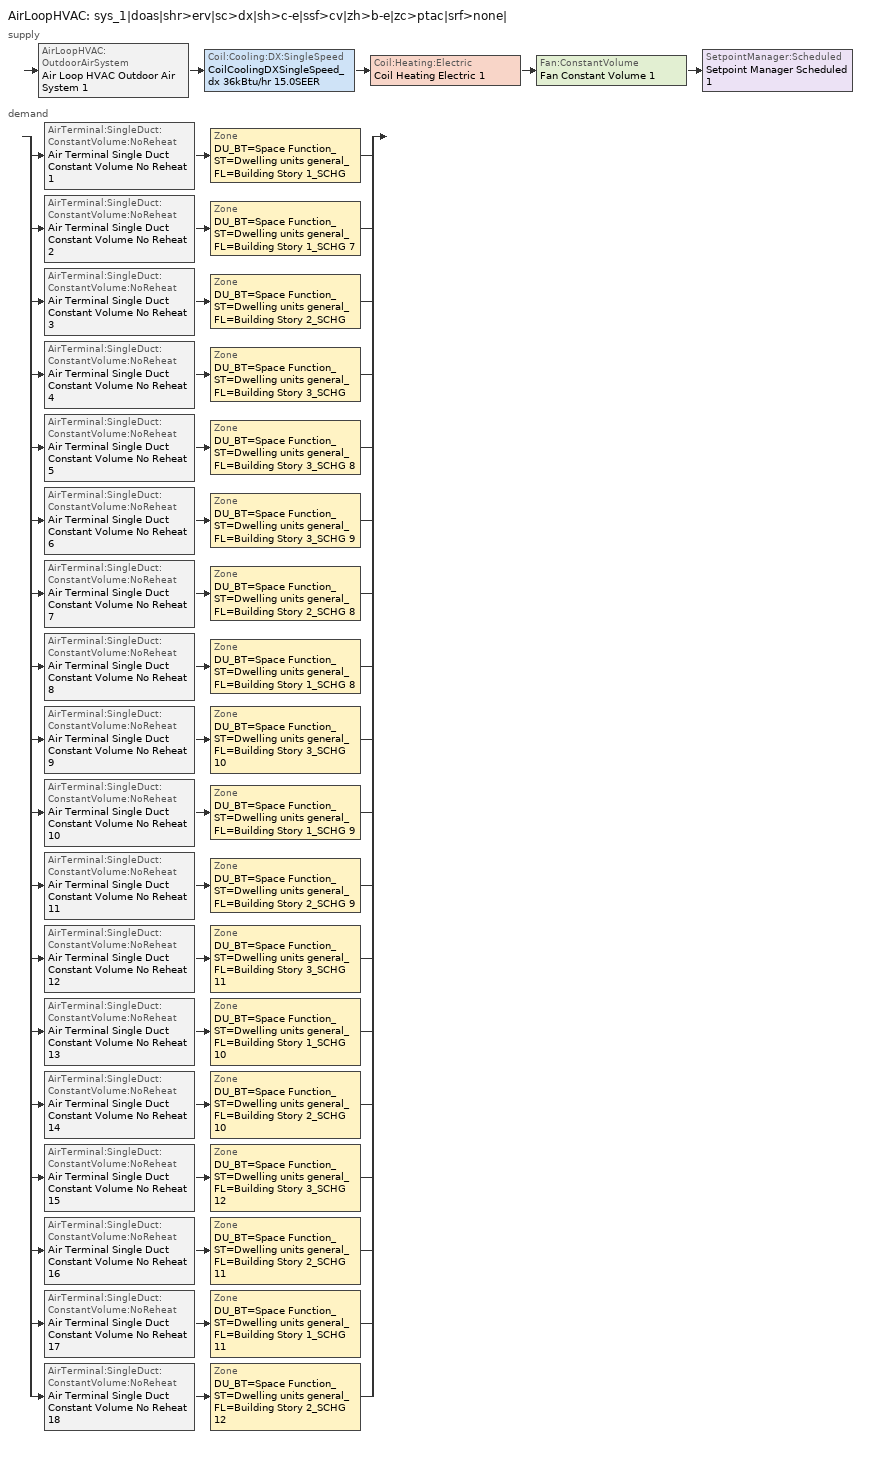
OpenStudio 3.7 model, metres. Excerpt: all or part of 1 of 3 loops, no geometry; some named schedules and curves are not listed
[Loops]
AirLoopHVAC 'sys_1|doas|shr>erv|sc>dx|sh>c-e|ssf>cv|zh>b-e|zc>ptac|srf>none|'
 supply: AirLoopHVAC:OutdoorAirSystem 'Air Loop HVAC Outdoor Air System 1' > Coil:Cooling:DX:SingleSpeed 'CoilCoolingDXSingleSpeed_dx 36kBtu/hr 15.0SEER' > Coil:Heating:Electric 'Coil Heating Electric 1' > Fan:ConstantVolume 'Fan Constant Volume 1' > SetpointManager:Scheduled 'Setpoint Manager Scheduled 1'
 demand: split
  | AirTerminal:SingleDuct:ConstantVolume:NoReheat 'Air Terminal Single Duct Constant Volume No Reheat 1' > Zone 'DU_BT=Space Function_ST=Dwelling units general_FL=Building Story 1_SCHG'
  | AirTerminal:SingleDuct:ConstantVolume:NoReheat 'Air Terminal Single Duct Constant Volume No Reheat 2' > Zone 'DU_BT=Space Function_ST=Dwelling units general_FL=Building Story 1_SCHG 7'
  | AirTerminal:SingleDuct:ConstantVolume:NoReheat 'Air Terminal Single Duct Constant Volume No Reheat 3' > Zone 'DU_BT=Space Function_ST=Dwelling units general_FL=Building Story 2_SCHG'
  | AirTerminal:SingleDuct:ConstantVolume:NoReheat 'Air Terminal Single Duct Constant Volume No Reheat 4' > Zone 'DU_BT=Space Function_ST=Dwelling units general_FL=Building Story 3_SCHG'
  | AirTerminal:SingleDuct:ConstantVolume:NoReheat 'Air Terminal Single Duct Constant Volume No Reheat 5' > Zone 'DU_BT=Space Function_ST=Dwelling units general_FL=Building Story 3_SCHG 8'
  | AirTerminal:SingleDuct:ConstantVolume:NoReheat 'Air Terminal Single Duct Constant Volume No Reheat 6' > Zone 'DU_BT=Space Function_ST=Dwelling units general_FL=Building Story 3_SCHG 9'
  | AirTerminal:SingleDuct:ConstantVolume:NoReheat 'Air Terminal Single Duct Constant Volume No Reheat 7' > Zone 'DU_BT=Space Function_ST=Dwelling units general_FL=Building Story 2_SCHG 8'
  | AirTerminal:SingleDuct:ConstantVolume:NoReheat 'Air Terminal Single Duct Constant Volume No Reheat 8' > Zone 'DU_BT=Space Function_ST=Dwelling units general_FL=Building Story 1_SCHG 8'
  | AirTerminal:SingleDuct:ConstantVolume:NoReheat 'Air Terminal Single Duct Constant Volume No Reheat 9' > Zone 'DU_BT=Space Function_ST=Dwelling units general_FL=Building Story 3_SCHG 10'
  | AirTerminal:SingleDuct:ConstantVolume:NoReheat 'Air Terminal Single Duct Constant Volume No Reheat 10' > Zone 'DU_BT=Space Function_ST=Dwelling units general_FL=Building Story 1_SCHG 9'
  | AirTerminal:SingleDuct:ConstantVolume:NoReheat 'Air Terminal Single Duct Constant Volume No Reheat 11' > Zone 'DU_BT=Space Function_ST=Dwelling units general_FL=Building Story 2_SCHG 9'
  | AirTerminal:SingleDuct:ConstantVolume:NoReheat 'Air Terminal Single Duct Constant Volume No Reheat 12' > Zone 'DU_BT=Space Function_ST=Dwelling units general_FL=Building Story 3_SCHG 11'
  | AirTerminal:SingleDuct:ConstantVolume:NoReheat 'Air Terminal Single Duct Constant Volume No Reheat 13' > Zone 'DU_BT=Space Function_ST=Dwelling units general_FL=Building Story 1_SCHG 10'
  | AirTerminal:SingleDuct:ConstantVolume:NoReheat 'Air Terminal Single Duct Constant Volume No Reheat 14' > Zone 'DU_BT=Space Function_ST=Dwelling units general_FL=Building Story 2_SCHG 10'
  | AirTerminal:SingleDuct:ConstantVolume:NoReheat 'Air Terminal Single Duct Constant Volume No Reheat 15' > Zone 'DU_BT=Space Function_ST=Dwelling units general_FL=Building Story 3_SCHG 12'
  | AirTerminal:SingleDuct:ConstantVolume:NoReheat 'Air Terminal Single Duct Constant Volume No Reheat 16' > Zone 'DU_BT=Space Function_ST=Dwelling units general_FL=Building Story 2_SCHG 11'
  | AirTerminal:SingleDuct:ConstantVolume:NoReheat 'Air Terminal Single Duct Constant Volume No Reheat 17' > Zone 'DU_BT=Space Function_ST=Dwelling units general_FL=Building Story 1_SCHG 11'
  | AirTerminal:SingleDuct:ConstantVolume:NoReheat 'Air Terminal Single Duct Constant Volume No Reheat 18' > Zone 'DU_BT=Space Function_ST=Dwelling units general_FL=Building Story 2_SCHG 12'
[Sizing:Zone] Zone Cooling Design Supply Air Temperature Input Method=TemperatureDifference; Zone Cooling Design Supply Air Temperature {C}=14; Zone Cooling Design Supply Air Temperature Difference {deltaC}=11; Zone Heating Design Supply Air Temperature Input Method=TemperatureDifference; Zone Heating Design Supply Air Temperature {C}=40; Zone Heating Design Supply Air Temperature Difference {deltaC}=21; Zone Cooling Design Supply Air Humidity Ratio {kg-H2O/kg-air}=0.0085; Zone Heating Design Supply Air Humidity Ratio {kg-H2O/kg-air}=0.008; Zone Heating Sizing Factor=1.3; Zone Cooling Sizing Factor=1.1; Cooling Design Air Flow Method=DesignDay; Heating Design Air Flow Method=DesignDay; Account for Dedicated Outdoor Air System=No; Dedicated Outdoor Air System Control Strategy=NeutralSupplyAir; Dedicated Outdoor Air Low Setpoint Temperature for Design {C}=autosize; Dedicated Outdoor Air High Setpoint Temperature for Design {C}=autosize; Zone Load Sizing Method=Sensible Load Only No Latent Load; Zone Latent Cooling Design Supply Air Humidity Ratio Input Method=HumidityRatioDifference; Zone Cooling Design Supply Air Humidity Ratio Difference {kgWater/kgDryAir}=0.005; Zone Latent Heating Design Supply Air Humidity Ratio Input Method=HumidityRatioDifference; Zone Humidification Design Supply Air Humidity Ratio Difference {kgWater/kgDryAir}=0.005
DU_BT=Space Function_ST=Dwelling units general_FL=Building Story 1_SCHG; DU_BT=Space Function_ST=Dwelling units general_FL=Building Story 1_SCHG 7; DU_BT=Space Function_ST=Dwelling units general_FL=Building Story 2_SCHG; DU_BT=Space Function_ST=Dwelling units general_FL=Building Story 3_SCHG; DU_BT=Space Function_ST=Dwelling units general_FL=Building Story 3_SCHG 8; DU_BT=Space Function_ST=Dwelling units general_FL=Building Story 3_SCHG 9; DU_BT=Space Function_ST=Dwelling units general_FL=Building Story 2_SCHG 8; DU_BT=Space Function_ST=Dwelling units general_FL=Building Story 1_SCHG 8; DU_BT=Space Function_ST=Dwelling units general_FL=Building Story 3_SCHG 10; DU_BT=Space Function_ST=Dwelling units general_FL=Building Story 1_SCHG 9; DU_BT=Space Function_ST=Dwelling units general_FL=Building Story 2_SCHG 9; DU_BT=Space Function_ST=Dwelling units general_FL=Building Story 3_SCHG 11; DU_BT=Space Function_ST=Dwelling units general_FL=Building Story 1_SCHG 10; DU_BT=Space Function_ST=Dwelling units general_FL=Building Story 2_SCHG 10; DU_BT=Space Function_ST=Dwelling units general_FL=Building Story 3_SCHG 12; DU_BT=Space Function_ST=Dwelling units general_FL=Building Story 2_SCHG 11; DU_BT=Space Function_ST=Dwelling units general_FL=Building Story 1_SCHG 11; DU_BT=Space Function_ST=Dwelling units general_FL=Building Story 2_SCHG 12
[Zone equipment]
DU_BT=Space Function_ST=Dwelling units general_FL=Building Story 1_SCHG: DU_BT=Space Function_ST=Dwelling units general_FL=Building Story 1_SCHG PTAC, Zone HVAC Baseboard Convective Electric 1, Air Terminal Single Duct Constant Volume No Reheat 1
DU_BT=Space Function_ST=Dwelling units general_FL=Building Story 1_SCHG 7: DU_BT=Space Function_ST=Dwelling units general_FL=Building Story 1_SCHG 7 PTAC, Zone HVAC Baseboard Convective Electric 2, Air Terminal Single Duct Constant Volume No Reheat 2
DU_BT=Space Function_ST=Dwelling units general_FL=Building Story 2_SCHG: DU_BT=Space Function_ST=Dwelling units general_FL=Building Story 2_SCHG PTAC, Zone HVAC Baseboard Convective Electric 3, Air Terminal Single Duct Constant Volume No Reheat 3
DU_BT=Space Function_ST=Dwelling units general_FL=Building Story 3_SCHG: DU_BT=Space Function_ST=Dwelling units general_FL=Building Story 3_SCHG PTAC, Zone HVAC Baseboard Convective Electric 4, Air Terminal Single Duct Constant Volume No Reheat 4
DU_BT=Space Function_ST=Dwelling units general_FL=Building Story 3_SCHG 8: DU_BT=Space Function_ST=Dwelling units general_FL=Building Story 3_SCHG 8 PTAC, Zone HVAC Baseboard Convective Electric 5, Air Terminal Single Duct Constant Volume No Reheat 5
DU_BT=Space Function_ST=Dwelling units general_FL=Building Story 3_SCHG 9: DU_BT=Space Function_ST=Dwelling units general_FL=Building Story 3_SCHG 9 PTAC, Zone HVAC Baseboard Convective Electric 6, Air Terminal Single Duct Constant Volume No Reheat 6
DU_BT=Space Function_ST=Dwelling units general_FL=Building Story 2_SCHG 8: DU_BT=Space Function_ST=Dwelling units general_FL=Building Story 2_SCHG 8 PTAC, Zone HVAC Baseboard Convective Electric 7, Air Terminal Single Duct Constant Volume No Reheat 7
DU_BT=Space Function_ST=Dwelling units general_FL=Building Story 1_SCHG 8: DU_BT=Space Function_ST=Dwelling units general_FL=Building Story 1_SCHG 8 PTAC, Zone HVAC Baseboard Convective Electric 8, Air Terminal Single Duct Constant Volume No Reheat 8
DU_BT=Space Function_ST=Dwelling units general_FL=Building Story 3_SCHG 10: DU_BT=Space Function_ST=Dwelling units general_FL=Building Story 3_SCHG 10 PTAC, Zone HVAC Baseboard Convective Electric 9, Air Terminal Single Duct Constant Volume No Reheat 9
DU_BT=Space Function_ST=Dwelling units general_FL=Building Story 1_SCHG 9: DU_BT=Space Function_ST=Dwelling units general_FL=Building Story 1_SCHG 9 PTAC, Zone HVAC Baseboard Convective Electric 10, Air Terminal Single Duct Constant Volume No Reheat 10
DU_BT=Space Function_ST=Dwelling units general_FL=Building Story 2_SCHG 9: DU_BT=Space Function_ST=Dwelling units general_FL=Building Story 2_SCHG 9 PTAC, Zone HVAC Baseboard Convective Electric 11, Air Terminal Single Duct Constant Volume No Reheat 11
DU_BT=Space Function_ST=Dwelling units general_FL=Building Story 3_SCHG 11: DU_BT=Space Function_ST=Dwelling units general_FL=Building Story 3_SCHG 11 PTAC, Zone HVAC Baseboard Convective Electric 12, Air Terminal Single Duct Constant Volume No Reheat 12
DU_BT=Space Function_ST=Dwelling units general_FL=Building Story 1_SCHG 10: DU_BT=Space Function_ST=Dwelling units general_FL=Building Story 1_SCHG 10 PTAC, Zone HVAC Baseboard Convective Electric 13, Air Terminal Single Duct Constant Volume No Reheat 13
DU_BT=Space Function_ST=Dwelling units general_FL=Building Story 2_SCHG 10: DU_BT=Space Function_ST=Dwelling units general_FL=Building Story 2_SCHG 10 PTAC, Zone HVAC Baseboard Convective Electric 14, Air Terminal Single Duct Constant Volume No Reheat 14
DU_BT=Space Function_ST=Dwelling units general_FL=Building Story 3_SCHG 12: DU_BT=Space Function_ST=Dwelling units general_FL=Building Story 3_SCHG 12 PTAC, Zone HVAC Baseboard Convective Electric 15, Air Terminal Single Duct Constant Volume No Reheat 15
DU_BT=Space Function_ST=Dwelling units general_FL=Building Story 2_SCHG 11: DU_BT=Space Function_ST=Dwelling units general_FL=Building Story 2_SCHG 11 PTAC, Zone HVAC Baseboard Convective Electric 16, Air Terminal Single Duct Constant Volume No Reheat 16
DU_BT=Space Function_ST=Dwelling units general_FL=Building Story 1_SCHG 11: DU_BT=Space Function_ST=Dwelling units general_FL=Building Story 1_SCHG 11 PTAC, Zone HVAC Baseboard Convective Electric 17, Air Terminal Single Duct Constant Volume No Reheat 17
DU_BT=Space Function_ST=Dwelling units general_FL=Building Story 2_SCHG 12: DU_BT=Space Function_ST=Dwelling units general_FL=Building Story 2_SCHG 12 PTAC, Zone HVAC Baseboard Convective Electric 18, Air Terminal Single Duct Constant Volume No Reheat 18
[AirLoopHVAC]
sys_1|doas|shr>erv|sc>dx|sh>c-e|ssf>cv|zh>b-e|zc>ptac|srf>none|: Availability Schedule=sys_1|doas|shr>none|sc>dx|sh>c-e|ssf>cv|zh>b-e|zc>ptac|srf>none| Occ Sch; Design Supply Air Flow Rate {m3/s}=autosize; Design Return Air Flow Fraction of Supply Air Flow=1
[Sizing:System]
sys_1|doas|shr>erv|sc>dx|sh>c-e|ssf>cv|zh>b-e|zc>ptac|srf>none|: Type of Load to Size On=VentilationRequirement; Design Outdoor Air Flow Rate {m3/s}=Autosize; Central Heating Maximum System Air Flow Ratio=1; Preheat Design Temperature {C}=7; Preheat Design Humidity Ratio {kg-H2O/kg-Air}=0.008; Precool Design Temperature {C}=13; Precool Design Humidity Ratio {kg-H2O/kg-Air}=0.008; Central Cooling Design Supply Air Temperature {C}=13; Central Heating Design Supply Air Temperature {C}=43; Sizing Option=NonCoincident; 100% Outdoor Air in Cooling=Yes; 100% Outdoor Air in Heating=Yes; Central Cooling Design Supply Air Humidity Ratio {kg-H2O/kg-Air}=0.0085; Central Heating Design Supply Air Humidity Ratio {kg-H2O/kg-Air}=0.008; Cooling Design Air Flow Method=DesignDay; Cooling Design Air Flow Rate {m3/s}=0; Heating Design Air Flow Method=DesignDay; Heating Design Air Flow Rate {m3/s}=0; System Outdoor Air Method=ZoneSum; Zone Maximum Outdoor Air Fraction=1; Cooling Supply Air Flow Rate Per Floor Area {m3/s-m2}=0.00996765; Cooling Fraction of Autosized Cooling Supply Air Flow Rate=1; Cooling Supply Air Flow Rate Per Unit Cooling Capacity {m3/s-W}=3.94755e-05; Heating Supply Air Flow Rate Per Floor Area {m3/s-m2}=0.00996765; Heating Fraction of Autosized Heating Supply Air Flow Rate=1; Heating Fraction of Autosized Cooling Supply Air Flow Rate=1; Heating Supply Air Flow Rate Per Unit Heating Capacity {m3/s-W}=3.15882e-05; Cooling Design Capacity Method=CoolingDesignCapacity; Cooling Design Capacity {W}=autosize; Cooling Design Capacity Per Floor Area {W/m2}=234.7; Fraction of Autosized Cooling Design Capacity=1; Heating Design Capacity Method=HeatingDesignCapacity; Heating Design Capacity {W}=autosize; Heating Design Capacity Per Floor Area {W/m2}=157; Fraction of Autosized Heating Design Capacity=1; Central Cooling Capacity Control Method=OnOff; Occupant Diversity=autosize
[Fan:ConstantVolume]
Fan Constant Volume 1: Availability Schedule=Always On Discrete; Fan Total Efficiency=0.39975; Pressure Rise {Pa}=640; Maximum Flow Rate {m3/s}=AutoSize; Motor Efficiency=0.615
[Coil:Heating:Electric]
Name | Availability Schedule
Coil Heating Electric 1 | Always On Discrete
Coil Heating Electric 2; Coil Heating Electric 3; Coil Heating Electric 4; Coil Heating Electric 5; Coil Heating Electric 6; Coil Heating Electric 7; Coil Heating Electric 8; Coil Heating Electric 9; Coil Heating Electric 10; Coil Heating Electric 11; Coil Heating Electric 12; Coil Heating Electric 13; Coil Heating Electric 14; Coil Heating Electric 15; Coil Heating Electric 16; Coil Heating Electric 17; Coil Heating Electric 18; Coil Heating Electric 19 | ON_OFF_ALWAYS_OFF
[Coil:Cooling:DX:SingleSpeed] Availability Schedule=Always On Discrete; Rated Total Cooling Capacity {W}=autosize; Rated Sensible Heat Ratio=autosize; Rated Air Flow Rate {m3/s}=autosize; Rated Evaporator Fan Power Per Volume Flow Rate 2017 {W/(m3/s)}=773.3; Rated Evaporator Fan Power Per Volume Flow Rate 2023 {W/(m3/s)}=934.4; Total Cooling Capacity Function of Temperature Curve=DXCOOL-NECB2011-REF-CAPFT; Total Cooling Capacity Function of Flow Fraction Curve=DXCOOL-NECB2011-REF-CAPFFLOW; Energy Input Ratio Function of Temperature Curve=DXCOOL-NECB2011-REF-COOLEIRFT; Energy Input Ratio Function of Flow Fraction Curve=DXCOOL-NECB2011-REF-COOLEIRFFLOW; Part Load Fraction Correlation Curve=DXCOOL-NECB2011-REF-COOLPLFFPLR; Minimum Outdoor Dry-Bulb Temperature for Compressor Operation {C}=-25; Nominal Time for Condensate Removal to Begin {s}=0; Ratio of Initial Moisture Evaporation Rate and Steady State Latent Capacity=0; Maximum Cycling Rate {cycles/hr}=0; Latent Capacity Time Constant {s}=0; Condenser Type=AirCooled; Evaporative Condenser Effectiveness=0.9; Evaporative Condenser Air Flow Rate {m3/s}=autosize; Evaporative Condenser Pump Rated Power Consumption {W}=autosize; Crankcase Heater Capacity {W}=0; Maximum Outdoor Dry-Bulb Temperature for Crankcase Heater Operation {C}=10; Basin Heater Capacity {W/K}=0; Basin Heater Setpoint Temperature {C}=2
Name | Rated COP {W/W}
CoilCoolingDXSingleSpeed_dx 36kBtu/hr 15.0SEER | 4.31058
Coil Cooling DX Single Speed 1 11kBtu/hr 10.7EER | 3.69872
Coil Cooling DX Single Speed 2 16kBtu/hr 9.5EER; Coil Cooling DX Single Speed 4 26kBtu/hr 9.5EER; Coil Cooling DX Single Speed 5 29kBtu/hr 9.5EER; Coil Cooling DX Single Speed 6 23kBtu/hr 9.5EER; Coil Cooling DX Single Speed 7 21kBtu/hr 9.5EER; Coil Cooling DX Single Speed 9 31kBtu/hr 9.5EER; Coil Cooling DX Single Speed 10 18kBtu/hr 9.5EER; Coil Cooling DX Single Speed 11 24kBtu/hr 9.5EER; Coil Cooling DX Single Speed 14 25kBtu/hr 9.5EER; Coil Cooling DX Single Speed 15 24kBtu/hr 9.5EER; Coil Cooling DX Single Speed 16 19kBtu/hr 9.5EER; Coil Cooling DX Single Speed 18 19kBtu/hr 9.5EER | 3.2994
Coil Cooling DX Single Speed 3 9kBtu/hr 11.3EER | 3.88782
Coil Cooling DX Single Speed 8 15kBtu/hr 9.6EER | 3.33011
Coil Cooling DX Single Speed 12 13kBtu/hr 10.2EER | 3.53814
Coil Cooling DX Single Speed 13 8kBtu/hr 11.8EER | 4.05942
Coil Cooling DX Single Speed 17 13kBtu/hr 10.1EER | 3.51269
[Controller:OutdoorAir]
Controller Outdoor Air 1: Minimum Outdoor Air Flow Rate {m3/s}=autosize; Maximum Outdoor Air Flow Rate {m3/s}=Autosize; Economizer Control Type=NoEconomizer; Economizer Control Action Type=ModulateFlow; Economizer Maximum Limit Dry-Bulb Temperature {C}=28; Economizer Maximum Limit Enthalpy {J/kg}=64000; Economizer Minimum Limit Dry-Bulb Temperature {C}=-100; Lockout Type=NoLockout; Minimum Limit Type=FixedMinimum; Minimum Outdoor Air Schedule=sys_1|doas|shr>none|sc>dx|sh>c-e|ssf>cv|zh>b-e|zc>ptac|srf>none| Occ Sch; Controller Mechanical Ventilation=Controller Mechanical Ventilation 1; High Humidity Control=No; Heat Recovery Bypass Control Type=BypassWhenWithinEconomizerLimits; Economizer Operation Staging=InterlockedWithMechanicalCooling
[Controller:MechanicalVentilation]
Controller Mechanical Ventilation 1: Availability Schedule=Always On Discrete; System Outdoor Air Method=ZoneSum
[AirLoopHVAC:OutdoorAirSystem]
Air Loop HVAC Outdoor Air System 1: Controller=Controller Outdoor Air 1
[SetpointManager:Scheduled]
Setpoint Manager Scheduled 1: Control Variable=Temperature; Schedule=Makeup-Air Unit Supply Air Temp; Setpoint Node or NodeList=sys_1|doas|shr>erv|sc>dx|sh>c-e|ssf>cv|zh>b-e|zc>ptac|srf>none| Supply Outlet Node
[Fan:OnOff] Availability Schedule=Always On Discrete; Fan Total Efficiency=0.39975; Pressure Rise {Pa}=331.288; Maximum Flow Rate {m3/s}=autosize; Motor Efficiency=0.615; Motor In Airstream Fraction=1
Name | Fan Power Ratio Function of Speed Ratio Curve | Fan Efficiency Ratio Function of Speed Ratio Curve
Fan On Off 1 | Fan On Off Power Curve | Fan On Off Efficiency Curve
Fan On Off 2 | Fan On Off Power Curve 1 | Fan On Off Efficiency Curve 1
Fan On Off 3 | Fan On Off Power Curve 2 | Fan On Off Efficiency Curve 2
Fan On Off 4 | Fan On Off Power Curve 3 | Fan On Off Efficiency Curve 3
Fan On Off 5 | Fan On Off Power Curve 4 | Fan On Off Efficiency Curve 4
Fan On Off 6 | Fan On Off Power Curve 5 | Fan On Off Efficiency Curve 5
Fan On Off 7 | Fan On Off Power Curve 6 | Fan On Off Efficiency Curve 6
Fan On Off 8 | Fan On Off Power Curve 7 | Fan On Off Efficiency Curve 7
Fan On Off 9 | Fan On Off Power Curve 8 | Fan On Off Efficiency Curve 8
Fan On Off 10 | Fan On Off Power Curve 9 | Fan On Off Efficiency Curve 9
Fan On Off 11 | Fan On Off Power Curve 10 | Fan On Off Efficiency Curve 10
Fan On Off 12 | Fan On Off Power Curve 11 | Fan On Off Efficiency Curve 11
Fan On Off 13 | Fan On Off Power Curve 12 | Fan On Off Efficiency Curve 12
Fan On Off 14 | Fan On Off Power Curve 13 | Fan On Off Efficiency Curve 13
Fan On Off 15 | Fan On Off Power Curve 14 | Fan On Off Efficiency Curve 14
Fan On Off 16 | Fan On Off Power Curve 15 | Fan On Off Efficiency Curve 15
Fan On Off 17 | Fan On Off Power Curve 16 | Fan On Off Efficiency Curve 16
Fan On Off 18 | Fan On Off Power Curve 17 | Fan On Off Efficiency Curve 17
[ZoneHVAC:PackagedTerminalAirConditioner] Availability Schedule=Always On Discrete; Supply Air Flow Rate During Cooling Operation {m3/s}=Autosize; Supply Air Flow Rate During Heating Operation {m3/s}=Autosize; Supply Air Flow Rate When No Cooling or Heating is Needed {m3/s}=Autosize; Outdoor Air Flow Rate During Cooling Operation {m3/s}=1e-05; Outdoor Air Flow Rate During Heating Operation {m3/s}=1e-05; Outdoor Air Flow Rate When No Cooling or Heating is Needed {m3/s}=1e-05; Fan Placement=DrawThrough; Supply Air Fan Operating Mode Schedule=ON_OFF_ALWAYS_OFF
Name | Supply Air Fan | Heating Coil | Cooling Coil
DU_BT=Space Function_ST=Dwelling units general_FL=Building Story 1_SCHG PTAC | Fan On Off 1 | Coil Heating Electric 2 | Coil Cooling DX Single Speed 1 11kBtu/hr 10.7EER
DU_BT=Space Function_ST=Dwelling units general_FL=Building Story 1_SCHG 7 PTAC | Fan On Off 2 | Coil Heating Electric 3 | Coil Cooling DX Single Speed 2 16kBtu/hr 9.5EER
DU_BT=Space Function_ST=Dwelling units general_FL=Building Story 2_SCHG PTAC | Fan On Off 3 | Coil Heating Electric 4 | Coil Cooling DX Single Speed 3 9kBtu/hr 11.3EER
DU_BT=Space Function_ST=Dwelling units general_FL=Building Story 3_SCHG PTAC | Fan On Off 4 | Coil Heating Electric 5 | Coil Cooling DX Single Speed 4 26kBtu/hr 9.5EER
DU_BT=Space Function_ST=Dwelling units general_FL=Building Story 3_SCHG 8 PTAC | Fan On Off 5 | Coil Heating Electric 6 | Coil Cooling DX Single Speed 5 29kBtu/hr 9.5EER
DU_BT=Space Function_ST=Dwelling units general_FL=Building Story 3_SCHG 9 PTAC | Fan On Off 6 | Coil Heating Electric 7 | Coil Cooling DX Single Speed 6 23kBtu/hr 9.5EER
DU_BT=Space Function_ST=Dwelling units general_FL=Building Story 2_SCHG 8 PTAC | Fan On Off 7 | Coil Heating Electric 8 | Coil Cooling DX Single Speed 7 21kBtu/hr 9.5EER
DU_BT=Space Function_ST=Dwelling units general_FL=Building Story 1_SCHG 8 PTAC | Fan On Off 8 | Coil Heating Electric 9 | Coil Cooling DX Single Speed 8 15kBtu/hr 9.6EER
DU_BT=Space Function_ST=Dwelling units general_FL=Building Story 3_SCHG 10 PTAC | Fan On Off 9 | Coil Heating Electric 10 | Coil Cooling DX Single Speed 9 31kBtu/hr 9.5EER
DU_BT=Space Function_ST=Dwelling units general_FL=Building Story 1_SCHG 9 PTAC | Fan On Off 10 | Coil Heating Electric 11 | Coil Cooling DX Single Speed 10 18kBtu/hr 9.5EER
DU_BT=Space Function_ST=Dwelling units general_FL=Building Story 2_SCHG 9 PTAC | Fan On Off 11 | Coil Heating Electric 12 | Coil Cooling DX Single Speed 11 24kBtu/hr 9.5EER
DU_BT=Space Function_ST=Dwelling units general_FL=Building Story 3_SCHG 11 PTAC | Fan On Off 12 | Coil Heating Electric 13 | Coil Cooling DX Single Speed 12 13kBtu/hr 10.2EER
